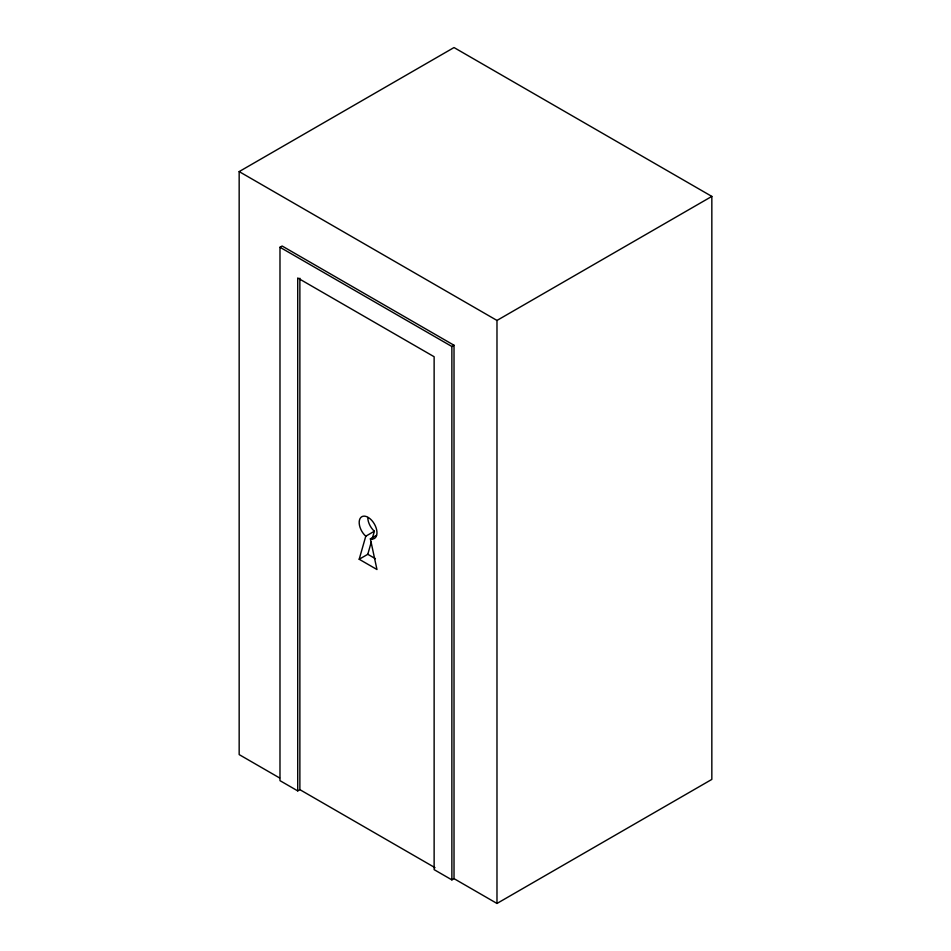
<?xml version="1.0" encoding="UTF-8"?>
<svg xmlns="http://www.w3.org/2000/svg" width="951" height="951" viewBox="0 0 951 951"><rect width="100%" height="100%" fill="white"/><g stroke="black" fill="none" stroke-linecap="round" stroke-linejoin="round"><path stroke-width="1.43" d="M359.193 559.259L365.778 536.198A12.565 7.251 60 0 1 360.798 517.522A12.565 7.251 60 0 1 375.36 525.927A12.565 7.251 60 0 1 370.379 538.848L376.965 569.518L359.193 559.259L367.787 554.29L371.27 542.082M372.043 539.372L374.373 531.229A12.565 7.251 60 0 1 367.787 517.522M279.606 777.954L239.165 754.595L239.165 171.596L454.019 47.55L711.835 196.405L711.835 779.404L496.981 903.45L454.019 878.641L451.868 879.877L434.131 869.642L434.131 356.732L297.722 277.977L297.722 790.887L299.874 789.651L435.011 867.669M297.722 790.887L279.986 780.652L279.986 247.26L282.138 246.024L454.019 345.249L454.019 878.641M279.986 247.26L451.868 346.497L454.019 345.249M239.165 171.596L496.981 320.439L711.835 196.405M365.778 536.198L374.373 531.229M370.379 538.848L376.513 535.306M367.787 554.29L375.395 558.689M496.981 320.439L496.981 903.45M451.868 346.497L451.868 879.877M299.874 278.215L299.874 789.651"/></g></svg>
